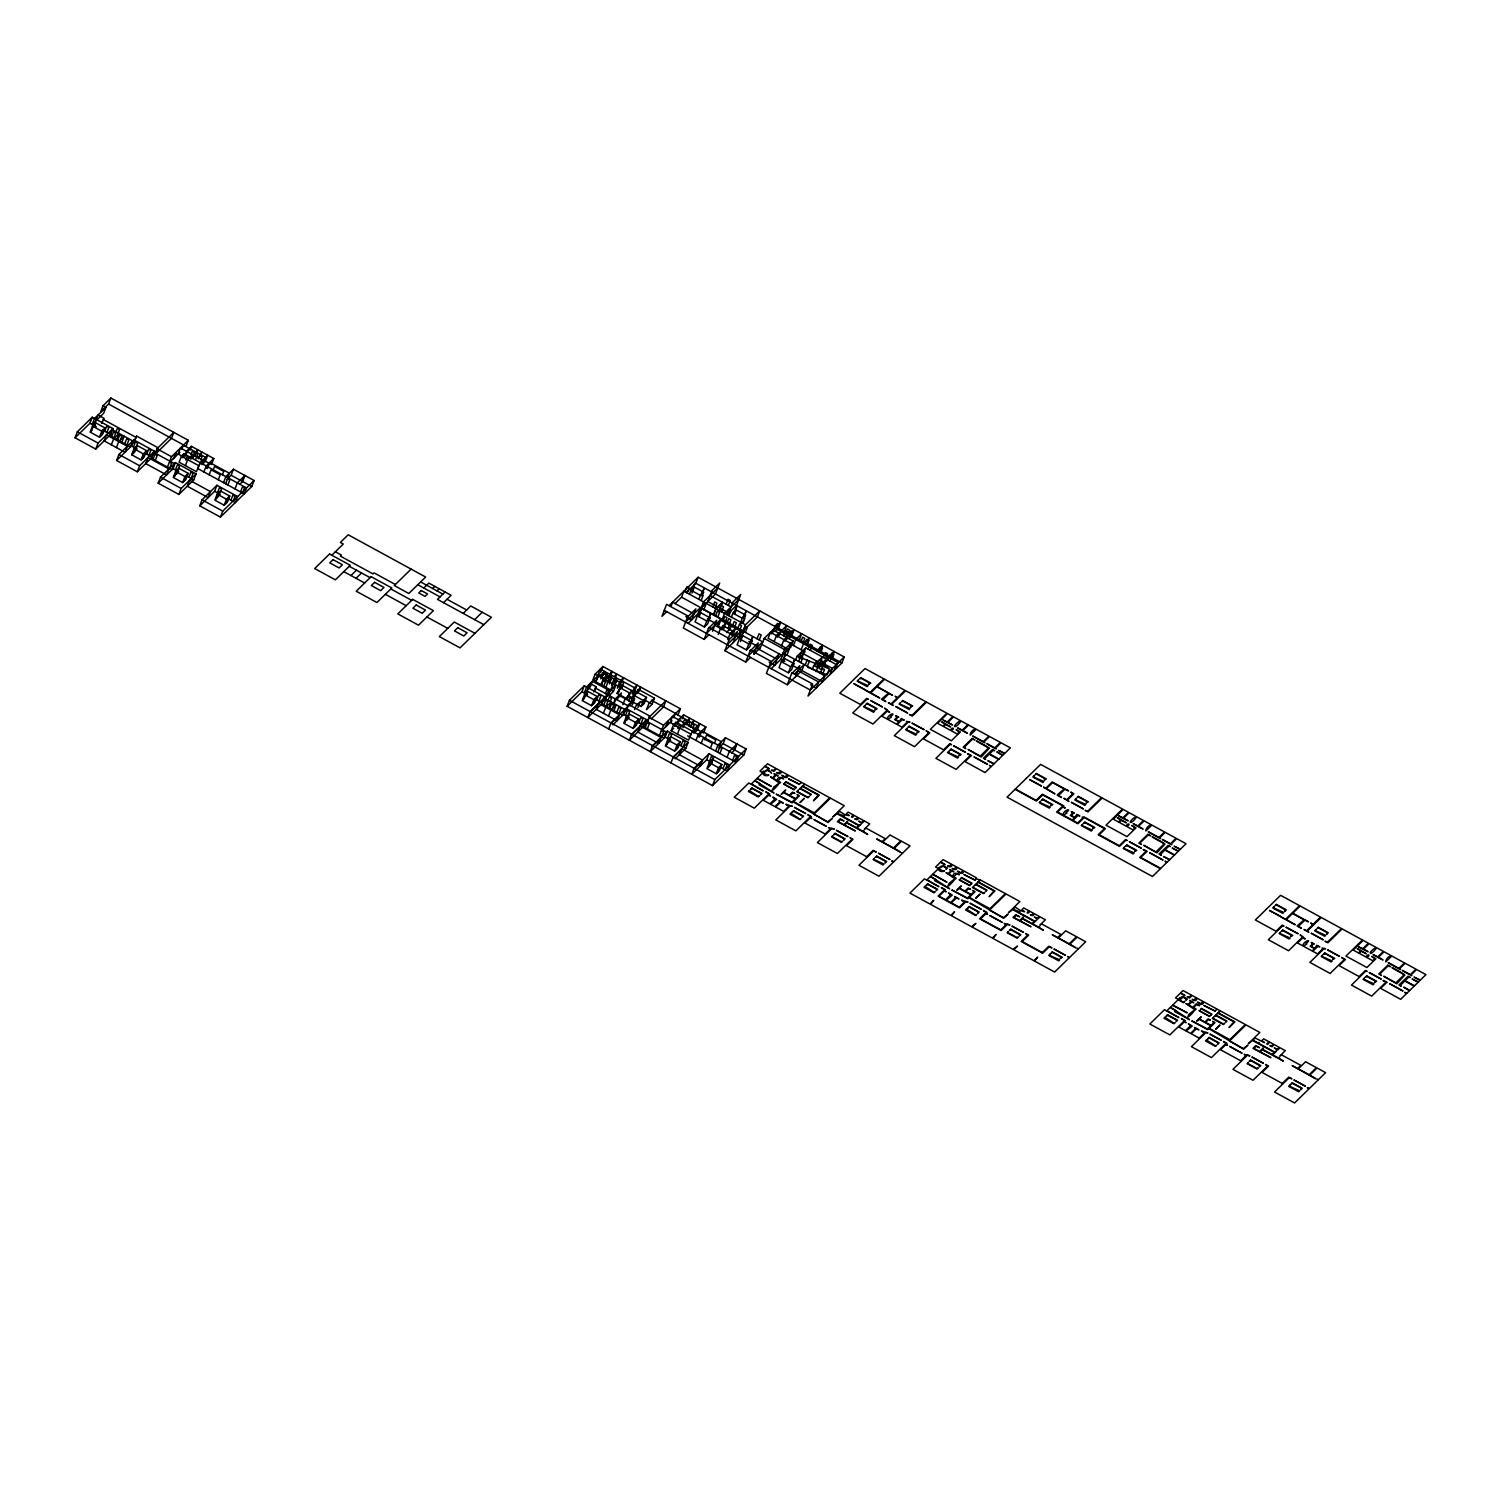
<?xml version="1.0" encoding="UTF-8"?>
<svg xmlns="http://www.w3.org/2000/svg" width="1501" height="1501" viewBox="0 0 1501 1501"><rect width="100%" height="100%" fill="white"/><g stroke="black" fill="none" stroke-linecap="round" stroke-linejoin="round"><path stroke-width="1.5" d="M75.05 437.804L77.358 431.8L92.255 417.24L112.95 428.536L110.642 434.539L95.745 449.08L75.05 437.804L89.947 423.244L92.255 417.24M92.462 426.115L90.135 432.119L99.498 437.204L102.762 434.014L105.089 428.01L95.745 422.907L92.462 426.115L101.805 431.2L105.089 428.01M95.726 421.031L98.034 415.026L104.151 418.366L101.561 423.395M94.188 426.903L95.745 422.907M110.886 398.046L103.062 405.683L100.736 411.687L108.579 404.05L110.886 398.046L188.338 440.3L186.011 446.304L108.579 404.05M105.971 407.278L103.644 413.282L92.199 424.483L94.507 418.479L105.971 407.278L103.062 405.683M99.498 437.204L101.805 431.2M100.473 436.247L103.456 430.224L101.524 435.234M95.745 449.08L98.072 443.076L112.95 428.536M104.714 431.312L106.646 426.303L108.823 427.504L106.89 432.494M111.693 436.66L113.626 431.669L115.802 432.851L113.87 437.86M115.408 433.376L117.341 428.367L119.536 429.567L117.603 434.577M111.337 444.803L113.663 438.799L119.123 433.451L116.815 439.455M117.772 439.981L119.705 434.99L121.881 436.172L119.967 441.181M116.44 447.579L118.748 441.575L124.208 436.228L121.9 442.232M144.678 453.114L152.201 457.223L137.304 471.764L116.609 460.469L118.935 454.465L133.814 439.924L154.509 451.219L152.971 455.216M124.752 443.789L126.684 438.799L128.88 439.981L126.947 444.99M116.609 460.469L131.506 445.928L133.814 439.924M136.685 436.116L133.308 443.151L136.685 436.116L158.055 447.767L155.729 453.771L171.489 438.367L173.816 432.363L156.986 448.799L153.083 459.25M133.476 446.998L135.409 442.007L137.604 443.189L135.672 448.199M131.713 454.784L134.021 448.78L137.304 445.591L146.648 450.694L144.321 456.698L141.056 459.888L131.713 454.784L134.977 451.595L137.304 445.591M132.482 454.034L135.465 448.011L133.533 453.002M141.056 459.888L143.364 453.884L146.648 450.694M142.032 458.931L145.015 452.908L143.083 457.918M137.304 471.764L139.631 465.76L154.509 451.219M146.723 454.221L148.637 449.231L150.832 450.413L148.899 455.422M155.278 460.451L157.211 455.441L155.016 454.24M158.168 483.153L160.494 477.149L175.392 462.589L196.087 473.884L193.76 479.888L178.882 494.448L158.168 483.153L173.065 468.612L175.392 462.589M167.437 467.074L169.369 462.083L171.546 463.265L169.613 468.274M169.969 460.732L171.508 456.717L188.338 440.3M173.29 458.724L176.255 452.702L174.322 457.711M181.771 449.193L183.31 445.197L205.581 457.336L203.254 463.34M175.448 469.907L177.381 464.897L179.576 466.098L177.643 471.108M175.579 471.464L173.272 477.468L182.615 482.571L185.899 479.363L188.207 473.359L178.863 468.256L175.579 471.464L184.942 476.567L188.207 473.359M181.433 456.21L179.107 462.214L196.462 471.689L198.77 465.685L181.433 456.21L183.929 453.771L246.502 487.9L244.194 493.904L197.588 468.481M175.936 473.828L177.212 470.488L174.247 476.511L175.298 475.498M182.39 457.767L183.929 453.771M176.536 474.26L178.863 468.256M184.942 455.272L186.48 451.276L191.509 446.36L213.799 458.518L211.491 464.522L203.386 460.094M185.073 456.379L188.057 450.356M185.768 460.019L187.062 456.679L189.257 457.88M189.97 450.356L191.509 446.36M185.392 465.629L187.7 459.625L191.49 455.929M191.002 454.634L192.278 451.313L194.473 452.495L192.541 457.505M190.871 459.25L192.147 455.91L191.115 456.923M182.615 482.571L184.942 476.567M183.572 481.633L186.556 475.611L184.623 480.62M178.882 494.448L181.189 488.444L196.087 473.884M192.897 457.936L197.55 449.643L196.012 453.658M194.192 456.379L195.486 453.039L197.663 454.24L195.73 459.25M188.901 477.243L190.833 472.252L193.029 473.434L191.096 478.444M197.982 458.293L201.866 452.007L200.308 456.004M198.582 458.781L199.858 455.441L202.053 456.623L200.759 459.963M197.851 468.631L200.177 462.627L207.757 455.216L205.431 461.22L201.978 464.616L204.943 458.593L203.01 463.584M201.172 464.128L202.729 460.132L180.458 447.973L178.131 453.977L184.21 457.298M203.892 471.933L206.219 465.929L213.799 458.518M206.575 468.274L207.87 464.935L206.819 465.948M207.382 468.518L209.708 462.514L229.334 473.228L227.777 477.224M209.183 474.804L211.116 469.794L220.234 474.785L218.302 479.795M213.311 469.738L214.587 466.398L223.724 471.389L222.429 474.71M235 488.894L237.327 482.89L244.907 475.479L254.101 480.508L251.774 486.512L220.441 517.113L199.746 505.837L202.053 499.833L216.951 485.273L237.646 496.568L235.319 502.572L227.796 498.463M199.746 505.837L214.624 491.277L216.951 485.273M217.439 492.816L219.371 487.806L221.566 489.007L220.272 492.347M217.157 494.148L214.831 500.152L224.174 505.237L227.458 502.047L229.766 496.043L220.422 490.94L217.157 494.148L226.501 499.233L229.766 496.043M217.626 496.362L218.921 493.022L215.956 499.064L216.988 498.032M218.114 496.944L220.422 490.94M223.536 482.628L225.844 476.624L233.424 469.231L244.569 475.31L242.261 481.314M225.638 483.791L227.57 478.781L229.766 479.982L227.833 484.992M227.007 479.232L231.116 475.235L233.424 469.231M224.174 505.237L226.501 499.233M225 504.449L227.964 498.426L226.051 503.435M220.441 517.113L222.748 511.109L254.101 480.508M230.929 500.171L232.861 495.18L235.038 496.362L233.124 501.372M244.907 475.479L242.58 481.483L239.56 484.448M240.516 491.896L242.449 486.906L244.625 488.088L242.693 493.097M727.066 757.386L729.392 751.382L736.972 743.971L746.166 748.98L743.839 754.984L712.506 785.605L567.115 706.277L569.442 700.273L584.321 685.732L605.016 697.027L603.477 701.023M567.115 706.277L582.013 691.736L584.321 685.732M584.527 694.588L582.219 700.592L591.563 705.695L594.828 702.506L597.154 696.502L587.81 691.398L584.527 694.588L593.871 699.691L597.154 696.502M583.045 699.785L586.028 693.762L584.095 698.753M587.792 689.522L590.099 683.518L596.235 686.858L594.677 690.854M586.253 695.395L587.81 691.398M590.081 687.27L592.388 681.266L610.1 690.929L608.562 694.944M595.128 674.174L592.82 680.178L613.421 691.436L615.748 685.432L595.128 674.174L602.952 666.519L680.403 708.772L678.077 714.776L651.378 700.216M598.036 675.769L595.728 681.773L599.424 674.399L600.794 675.15L604.584 671.435L603.046 675.45M600.644 672.523L602.952 666.519M593.627 691.886L596.235 686.858M601.451 677.214L602.914 673.086L619.632 682.205L617.324 688.208M591.563 705.695L593.871 699.691M592.539 704.738L595.522 698.715L593.589 703.725M601.038 684.662L603.364 678.658L606.873 675.244L604.547 681.248M601.545 684.944L603.477 679.953L605.672 681.135L603.74 686.145M596.779 699.785L598.711 694.794L600.888 695.976L598.974 700.986M604.04 680.703L605.316 677.383L604.284 678.396M605.091 678.977L607.023 673.968L604.828 672.786M604.997 681.492L606.929 676.482L609.106 677.683L607.192 682.674M607.717 677.983L611.901 671.397L610.363 675.412M608.036 678.171L612.239 671.585L610.682 675.581M605.879 687.308L608.205 681.304L611.714 677.889L609.387 683.893M609.594 681.435L611.526 676.426L609.331 675.244M605.447 693.631L606.723 690.31L608.918 691.492L606.986 696.502M604.434 700.198L606.76 694.194L615.748 685.432M603.758 705.151L605.691 700.141L607.867 701.342L605.935 706.352M611.62 685.094L614.491 678.058L616.686 679.24L614.753 684.25M614.453 680.066L616.761 674.062L614.134 676.632M610.776 689.991L613.102 683.987L616.611 680.553L614.284 686.557M607.473 701.868L609.406 696.858L611.601 698.059L610.307 701.399M603.402 713.275L605.729 707.271L611.188 701.943L608.881 707.947M614.453 684.625L615.729 681.285L613.553 680.103M609.838 708.472L611.77 703.462L613.965 704.663L612.033 709.654M618.581 686.332L620.889 680.328L623.534 677.758L621.996 681.754M617.099 693.443L621.789 685.113L631.583 690.46L626.893 698.772L617.099 693.443L619.481 691.117M619.519 686.858L621.452 681.848L623.647 683.049L621.714 688.04M608.505 716.052L610.813 710.048L616.273 704.72L613.965 710.724M613.027 704.888L615.354 698.884L621.433 692.955L619.875 696.952M617.324 693.218L620.288 687.195L618.374 692.205M620.251 689.109L621.789 685.113M617.474 699.316L619.012 695.301L631.358 702.055L629.82 706.052M608.674 728.961L611.001 722.957L625.879 708.416L646.593 719.692L644.267 725.696L629.388 740.256L631.696 734.252L646.593 719.692M616.817 712.281L618.75 707.271L620.945 708.472L619.012 713.463M622.859 704.682L625.185 698.678L628.394 695.526L634.567 698.903L632.259 704.907M626.893 698.772L631.583 690.46M626.836 699.541L628.394 695.526M628.15 697.552L630.082 692.543L629.05 693.556M612.877 724.852L623.572 714.42L625.879 708.416M628.713 700.967L630.007 697.627L632.184 698.828L630.251 703.819M634.398 687.702L632.09 693.706L634.735 691.135L637.043 685.131L634.398 687.702L600.325 669.108L597.998 675.112L606.029 679.484M625.373 711.624L627.699 705.62L634.567 698.903M632.559 693.256L635.523 687.233L633.61 692.224M626.442 710.592L628.75 704.588L649.783 716.071L647.475 722.075M631.358 698.791L636.086 691.68L646.537 697.383L644.229 703.387L641.04 706.502L632.334 701.736M625.561 715.489L627.474 710.48L629.67 711.68L627.737 716.69M626.086 717.272L623.778 723.276L633.122 728.379L636.405 725.171L638.713 719.167L629.369 714.063L626.086 717.272L635.448 722.375L638.713 719.167M634.491 695.826L636.086 691.68M626.236 719.823L627.531 716.484L624.547 722.506L625.598 721.493M636.818 693.556L638.319 689.372L654.455 698.171L652.147 704.175L646.481 709.71L648.807 703.706L654.455 698.171M627.043 720.067L629.369 714.063M637.587 692.787L640.664 687.083L639.107 691.098M671.041 606.235L672.579 602.22L693.95 613.871M634.604 709.617L636.143 705.62L640.214 701.661L637.887 707.665M681.567 597.192L683.893 591.188L745.49 624.791L759.731 610.869L757.405 616.873L743.164 630.795L681.567 597.192L675.037 603.571M685 591.788L686.914 586.778L689.109 587.979L687.177 592.97M641.04 706.502L643.366 700.498L646.537 697.383M633.122 728.379L635.448 722.375M642.203 705.376L645.167 699.335L643.254 704.344M634.097 727.422L637.081 721.399L635.148 726.39M638.788 722.713L640.721 717.703L642.897 718.904L640.965 723.895M689.447 594.265L690.985 590.249L694.269 587.06L703.613 592.144L702.074 596.16M692.092 589.161L695.076 583.139L693.143 588.148M691.942 593.064L694.269 587.06M686.332 592.539L695.826 583.27L698.134 577.266L844.2 656.969L841.873 662.973L808.007 696.051L812.641 684.043L791.946 672.748L787.312 684.756L766.429 673.386L771.064 661.359L750.369 650.064L745.734 662.091L724.87 650.702L729.505 638.694L708.81 627.399L704.175 639.407L683.311 628.018L687.946 616.01L666.575 604.359L661.941 616.367L666.857 611.564M646.743 723.294L649.051 717.29L665.881 700.854L663.555 706.858L651.321 718.81M645.149 727.741L647.081 722.731L649.276 723.932L647.344 728.923M698.791 599.349L700.873 594.396L703.068 595.578L701.136 600.588M701.155 594.546L704.119 588.523L702.205 593.533M707.365 618.956L718.754 625.166L721.062 619.163L700.198 607.774L697.89 613.778L688.171 623.271M697.383 615.879L695.076 621.883L704.419 626.986L707.703 623.797L710.011 617.793L700.667 612.689L697.383 615.879L706.746 620.982L710.011 617.793M698.509 614.791L701.474 608.768M699.541 613.778L703.556 603.552L705.751 604.734L703.819 609.744M699.128 616.686L700.667 612.689M659.502 735.565L661.434 730.555L663.611 731.756L661.678 736.766M661.266 731.212L663.573 725.208L680.403 708.772M665.356 727.216L668.32 721.193L666.388 726.203M704.419 626.986L706.746 620.982M707.553 620.194L710.536 614.172L708.603 619.163M712.787 606.948L714.72 601.939L716.915 603.139L714.983 608.149M667.457 731.081L652.56 745.641L650.252 751.645L665.131 737.085L667.457 731.081L688.152 742.376L685.826 748.38L675.15 758.831M713.5 614.603L715.808 608.599L722.337 602.22L720.03 608.224M673.836 717.684L675.375 713.688L697.646 725.827L695.076 732.075M713.819 614.772L716.146 608.768L722.506 602.558L719.392 610.551M667.513 738.398L669.446 733.389L671.641 734.589L668.62 742.751M667.645 739.955L665.337 745.959L674.681 751.063L677.964 747.854L680.272 741.85L670.928 736.747L667.645 739.955L677.007 745.059L680.272 741.85M673.499 724.702L690.854 734.158L688.527 740.162L671.172 730.706L673.499 724.702L675.994 722.244L738.586 756.391L736.259 762.395L687.646 735.884M715.508 616.123L717.422 611.113L719.617 612.314L717.684 617.305M668.001 742.32L669.296 738.98L666.313 745.003L667.363 743.971M674.456 726.259L675.994 722.244M712.487 631.264L716.746 620.269L708.416 628.394M677.007 723.763L678.546 719.748L683.574 714.832L705.864 726.991L703.556 733.013L695.451 728.585M677.157 724.87L680.122 718.848M721.568 611.733L723.501 606.742L721.324 605.541M677.852 728.51L679.127 725.171L681.323 726.353M682.036 718.848L683.574 714.832M726.109 604.284L728.041 599.274L730.236 600.475L728.304 605.466M677.458 734.12L679.765 728.116L683.555 724.42M722.225 619.369L724.551 613.365L738.792 599.443M683.068 723.126L684.362 719.786L686.539 720.987L685.263 724.326M722.844 621.414L724.777 616.404L726.953 617.605L725.021 622.615M718.229 634.398L720.555 628.394L725.959 623.121M682.936 727.722L684.212 724.401L683.18 725.415M726.747 614.566L728.679 609.556L730.874 610.757L728.942 615.766M674.681 751.063L677.007 745.059M721.662 629.801L723.219 625.804L732.751 631.002L731.212 634.998M675.638 750.125L678.621 744.102L676.688 749.093M670.947 762.921L673.255 756.917L688.152 742.376M685.751 724.42L689.616 718.135L688.077 722.131M686.257 724.87L687.552 721.531L689.728 722.731L688.452 726.052M726.371 621.47L723.651 629.125L717.91 625.992L720.217 619.988L740.912 631.283L738.605 637.287L731.081 633.178M726.803 623.572L728.736 618.562L730.912 619.763L728.979 624.772M680.966 745.734L682.899 740.725L685.094 741.926L683.161 746.916M731.4 617.155L732.938 613.14L736.222 609.95L745.565 615.054L744.027 619.05M690.047 726.765L693.931 720.48L692.393 724.495M734.045 612.052L737.029 606.029L735.096 611.038M728.098 628.469L730.03 623.459M726.878 632.634L731.175 625.955L729.617 629.97M690.648 727.253L691.923 723.932L694.119 725.114L692.824 728.454M734.664 613.947L736.222 609.95M732.225 626.536L734.158 621.527L736.334 622.727L734.421 627.718M689.916 737.122L692.242 731.118L699.822 723.707L697.515 729.711L694.044 733.088L697.008 727.066M727.779 639.614L730.086 633.61L735.49 628.319L733.182 634.323M693.256 732.619L694.794 728.623L672.523 716.465L670.215 722.469L676.276 725.79M737.441 629.369L739.374 624.378L741.55 625.561L739.618 630.57M733.201 642.559L737.441 631.565L729.111 639.689M743.108 617.436L746.072 611.414L744.158 616.423M695.976 740.406L698.284 734.402L705.864 726.991M698.64 736.747L699.935 733.426L698.884 734.439M742.92 623.384L744.852 618.393L742.676 617.192L739.974 624.247L743.239 621.058M699.447 737.01L701.774 731.006L721.399 741.719L719.073 747.723L723.182 743.708L725.49 737.704L736.635 743.783L734.327 749.787M753.84 654.173L760.313 647.832L762.639 641.828L741.775 630.458L739.449 636.462L724.87 650.702M739.43 638.826L737.122 644.83L746.466 649.933L749.75 646.743L752.057 640.739L742.714 635.636L739.43 638.826L748.793 643.929L752.057 640.739M743.164 630.795L745.49 624.791M740.556 637.737L743.539 631.715L741.607 636.724M743.201 631.227L745.134 626.236L747.31 627.418L745.378 632.428M701.248 743.295L703.181 738.286L712.3 743.276L710.386 748.267M740.406 641.64L742.714 635.636M704.738 739.899L706.652 734.89L715.789 739.862L714.495 743.201M746.466 649.933L748.793 643.929M749.599 643.122L752.583 637.099L750.65 642.109M709.016 753.765L694.119 768.306L691.811 774.31L706.69 759.769L709.016 753.765L729.711 765.06L727.403 771.064L719.861 766.955M709.504 761.307L711.436 756.298L713.632 757.498L711.699 762.489M709.222 762.621L706.896 768.625L716.24 773.728L719.523 770.538L721.85 764.534L712.487 759.431L709.222 762.621L718.566 767.724L721.85 764.534M757.067 638.807L758.999 633.797L761.195 634.979L759.262 639.989M709.71 764.853L710.986 761.514L708.022 767.536L709.054 766.523M710.179 765.435L712.487 759.431M715.602 751.119L717.91 745.115L725.49 737.704M754.065 653.948L758.305 642.935L749.993 651.078M717.722 752.282L719.636 747.273L721.831 748.474L719.898 753.464M778.362 628.319L780.689 622.315L764.178 638.432L761.87 644.436L782.19 655.524L790.896 647.025L793.203 641.021L772.884 629.932L771.326 633.929M716.24 773.728L718.566 767.724M717.065 772.94L720.048 766.917L718.116 771.908M712.506 785.605L714.814 779.601L746.166 748.98M773.465 630.251L775.398 625.242L777.574 626.442L775.642 631.433M773.24 632.071L774.779 628.075L837.971 662.541L835.644 668.545M775.998 626.724L777.293 623.384L779.488 624.585L777.556 629.594M722.994 768.662L724.927 763.653L727.122 764.853L725.189 769.863M774.122 641.602L776.43 635.598L778.888 633.197L777.33 637.212M736.972 743.971L734.646 749.975L731.625 752.939M779.244 635.355L780.783 631.358L786.693 625.579L784.366 631.583M732.582 760.388L734.514 755.378L736.691 756.579L734.758 761.589M783.56 635.749L785.492 630.758L787.669 631.94L785.736 636.949M785.455 633.91L787.387 628.9L789.582 630.082L787.65 635.092M781.627 645.693L783.935 639.689L786.374 637.306L784.835 641.302M787.106 637.681L789.038 632.69L791.215 633.872L789.282 638.882M786.73 639.445L788.288 635.448M789.639 634.173L790.933 630.833L793.11 632.015M782.19 655.524L784.516 649.52L793.203 641.021M771.289 668.62L781.027 659.127L783.334 653.123L824.893 675.806L822.586 681.81L792.397 665.337M781.327 661.678L779.019 667.682L788.363 672.786L791.646 669.596L793.954 663.592L784.61 658.489L781.327 661.678L790.689 666.782L793.954 663.592M784.76 653.911L786.693 648.901L788.888 650.102L786.956 655.111M791.196 637.024L794.179 629.67L791.233 632.559M782.453 660.59L785.417 654.567L783.484 659.577M783.072 662.485L784.61 658.489M793.429 645.524L795.755 639.52L801.647 633.741L799.339 639.745M788.363 672.786L790.689 666.782M791.496 665.994L794.479 659.971L792.547 664.962M800.652 642.184L802.585 637.193L804.78 638.375L802.847 643.385M795.474 660.346L797.05 656.293L829.34 668.864L827.032 674.868L807.651 667.326M801.178 649.745L803.504 643.741L809.414 637.981L807.088 643.985M804.799 644.454L806.731 639.445L808.926 640.646L806.994 645.655M798.645 661.472L800.558 656.481L802.754 657.663L800.821 662.673M834.068 670.591L836.395 664.587L805.718 647.85L801.478 658.77L799.283 657.569L801.215 652.579L827.933 667.251M795.586 676.67L799.827 665.656L791.552 673.761M808.138 649.164L810.052 644.154L812.247 645.355L810.315 650.365M805.193 665.056L807.125 660.046L809.302 661.247L807.369 666.256M818.383 651.866L820.315 646.856L822.51 648.057L820.578 653.066M812.229 669.484L813.786 665.487L822.473 656.988L820.146 662.992L817.257 665.825M816.6 660.965L814.668 665.975L816.863 667.157L818.795 662.166M820.372 651.228L822.698 645.224L816.788 651.002M816.112 671.604L817.651 667.589L826.338 659.108L824.03 665.112M821.085 663.404L819.152 668.414L821.328 669.615L823.261 664.605M823.467 657.532L825.4 652.522L827.576 653.723L825.663 658.733M820.39 673.349L822.323 668.339L824.499 669.54L822.567 674.531M826.751 661.284L828.289 657.269L834.2 651.509L831.873 657.513M827.839 659.915L829.772 654.905L831.948 656.106L830.015 661.115M830.428 656.425L831.723 653.085L833.899 654.286L831.967 659.277M830.109 674.456L832.436 668.452L822.379 662.973M93.963 425.271L90.979 431.294L92.03 430.262M170.682 461.276L179.895 452.27M331.815 555.22L343.279 544.019L340.371 542.443L348.194 534.788L425.646 577.041L408.816 593.477L394.294 585.54L411.124 569.123M350.971 575.54L356.431 570.211M356.056 578.317L361.516 572.988M423.789 588.017L428.817 583.101L451.107 595.259L443.527 602.67M432.682 588.523L434.858 586.403M436.997 590.887L439.174 588.748M445.065 591.957L437.485 599.368L483.829 624.66M463.152 613.384L470.732 605.972L491.409 617.249L460.056 647.869L439.361 636.574L454.259 622.033L474.954 633.328M474.635 619.65L482.215 612.239M669.165 605.56L698.134 577.266M599.424 674.399L586.572 686.951L584.264 692.955L589.18 688.171M602.727 673.874L603.777 672.861L600.794 678.884M703.613 592.144L700.329 595.353L690.985 590.249M607.699 693.912L604.734 699.935L605.766 698.903M605.016 697.027L590.137 711.568L587.81 717.572L602.708 703.031L595.184 698.922M589.743 712.562L598.149 704.363M687.552 617.005L695.882 608.881L691.623 619.875L685.807 616.705M717.778 587.979L703.537 601.901L701.211 607.905L715.452 593.983L719.711 582.988L711.999 590.512L707.74 601.526L728.754 612.99L733.013 601.976L740.725 594.452L736.466 605.447L726.972 614.735M608.937 695.826L613.421 691.436M685.619 622.014L700.198 607.774M616.292 698.584L613.309 704.607L614.359 703.594M638.319 689.372L633.835 697.496M633.685 694.644L634.735 693.612M635.767 692.486L636.856 691.417M610.607 723.951L619.012 715.733M706.483 633.403L721.062 619.163M704.175 639.407L709.035 634.66M745.565 615.054L742.282 618.243L732.938 613.14M631.302 735.246L639.707 727.028M727.178 644.698L741.775 630.458M662.785 729.711L671.96 720.761M652.166 746.635L660.571 738.417M671.172 730.706L673.686 728.248M748.061 656.068L762.639 641.828M745.734 662.091L750.594 657.325M672.88 757.93L681.285 749.712M770.688 662.373L779 654.23L774.76 665.243L769.112 662.166M768.756 667.363L783.334 653.123M797.031 656.35L805.718 647.85M799.057 658.095L803.41 653.854M693.743 769.319L702.149 761.101M794.479 674.005L804.198 664.511L801.89 670.515L787.312 684.756M844.2 656.969L810.315 690.047L664.268 610.363M866.377 857.015L873.188 850.373L876.321 852.08L873.526 851.029L858.947 865.27L878.986 876.209L893.564 861.968L891.688 860.936L893.883 861.668L902.439 853.3L901.275 852.662L902.758 853L910.019 845.889L901.482 841.235L894.221 848.346C917.205 861.912 865.964 832.98 893.564 847.99L900.825 840.879L889.999 834.988L882.738 842.08C893.001 848.159 865.477 832.999 882.081 841.723L885.252 838.627L866.283 828.271L864.332 829.171L869.717 823.918L864.332 820.972L862.062 823.186L858.685 821.216L861.818 822.435L863.675 820.615L858.441 817.764C858.403 822.135 852.005 817.445 855.926 819.227L857.784 817.388L854.144 815.399C852.568 818.777 849.491 817.069 853.487 815.043L848.103 812.116L846.226 813.936L849.247 815.568L845.176 814.968L839.584 811.253L837.352 813.429L844.144 815.981L843.374 816.713L858.966 825.231L861.03 824.199L857.071 828.064L862.456 831.01L863.957 830.56L863.113 831.366L867.747 834.387L846.789 822.942L844.594 825.081L855.345 830.954L837.352 821.61L840.166 818.852L844.012 820.953L840.504 819.508L838.327 821.666L843.937 824.724L847.577 821.178L847.108 822.642L856.414 827.708L858.647 825.531L837.033 813.73L832.717 816.957L844.256 805.681L830.391 798.119L813.88 814.255L827.745 821.816L832.342 818.326L828.083 822.473L793.26 801.872L792.209 802.904L776.167 794.142L791.871 802.228L795.211 798.964L783.522 792.584C775.473 799.451 790.802 784.535 783.841 792.265L789.357 795.286L792.566 792.134L794.892 793.41L792.903 792.809L789.995 795.643L795.53 798.645L798.438 795.811L797.069 794.611L799.395 795.868L793.579 801.553L814.293 812.867L829.734 797.763L805.174 784.366L803.279 785.211L804.517 784.01L801.553 782.396L800.596 783.334L800.896 782.04L788.044 775.023C787.8 782.134 776.317 771.364 785.061 776.936L787.387 774.666L781.289 771.326C781.364 777.068 773.015 770.501 778.287 773.24L780.633 770.97L776.411 768.681L773.916 771.326L771.589 770.069L773.428 770.595L775.754 768.306L767.48 763.803L765.135 766.073L769.394 768.868L764.835 766.373L759.956 771.139L762.208 772.377L763.596 771.007L764.966 771.758C767.799 765.885 773.578 776.242 770.726 772.152L767.424 770.351L762.864 772.734L767.536 775.266C771.908 773.765 764.497 778.4 762.546 773.034L757.217 778.231L771.308 786.393L756.917 778.55L754.928 780.482L773.991 792.96L759.037 784.798L760.088 783.766L754.628 780.783L751.401 783.916L763.277 790.877L748.83 782.997L734.252 797.237L754.309 808.176L768.887 793.935L765.773 791.759L769.844 793.991L768.831 794.986L770.576 795.924L768.512 795.286L763.371 800.314L769.9 803.879L775.041 798.851L772.752 797.125L776.655 799.245L770.557 804.236L774.985 806.656L780.145 801.628C774.647 797.988 789.038 806.187 780.801 801.984L775.642 807.013L783.578 811.347L788.719 806.318L785.83 804.255L792.359 806.281L790.408 805.681L775.829 819.921L795.868 830.86L810.446 816.619L807.782 814.687L811.403 816.657L810.39 817.651L811.966 818.514L810.09 817.97L804.93 822.998L825.137 834.031L830.297 828.984L828.496 827.539L834.331 829.171L831.967 828.346L817.388 842.586L837.427 853.525L852.005 839.284L849.979 837.708L852.981 839.34L846.489 845.682L866.696 856.696M1042.05 952.854L1048.843 946.212L1051.976 947.919L1049.18 946.868L1042.707 953.21L1021.187 941.465L1027.66 935.142L1025.633 933.547L1028.635 935.179L1022.143 941.521L1042.351 952.553M1281.967 1083.76L1288.759 1077.118L1291.911 1078.825L1289.115 1077.793L1274.537 1092.034L1294.575 1102.954L1309.153 1088.713L1307.258 1087.7L1309.472 1088.413L1318.009 1080.063L1317.165 1079.106L1318.328 1079.744L1325.608 1072.652L1317.071 1067.999L1309.791 1075.091C1332.794 1088.675 1281.535 1059.725 1309.135 1074.735L1316.415 1067.643L1305.589 1061.732L1298.327 1068.825C1308.591 1074.922 1281.066 1059.762 1297.671 1068.468L1300.842 1065.372L1281.854 1055.034L1279.921 1055.935L1285.306 1050.662L1279.921 1047.717L1277.651 1049.931L1274.274 1047.961L1277.389 1049.18L1279.265 1047.36L1274.03 1044.508L1272.079 1046.76L1269.884 1045.559L1271.497 1045.972L1273.373 1044.152L1269.715 1042.163L1267.707 1044.377L1266.694 1043.833L1269.058 1041.807L1263.673 1038.861L1261.816 1040.681L1264.517 1042.632L1255.155 1038.017L1252.941 1040.174L1258.307 1043.12L1259.058 1042.369L1258.964 1043.476L1274.537 1051.976L1276.601 1050.963L1272.642 1054.828L1278.045 1057.773L1279.527 1057.304L1278.702 1058.13L1283.336 1061.132L1262.36 1049.687L1260.183 1051.845L1270.915 1057.698L1252.941 1048.355L1255.755 1045.615L1259.602 1047.698L1256.093 1046.272L1253.898 1048.411L1259.527 1051.469L1263.148 1047.923L1262.679 1049.387L1271.985 1054.471L1274.236 1052.276L1252.622 1040.493L1248.307 1043.702L1259.827 1032.444L1245.98 1024.883L1229.469 1041L1243.335 1048.561L1247.913 1045.09L1243.672 1049.237L1208.849 1028.617L1207.798 1029.648L1191.756 1020.905L1207.442 1028.992L1210.8 1025.708L1199.111 1019.329C1191.062 1026.196 1206.372 1011.28 1199.412 1019.029L1204.928 1022.031L1208.136 1018.898L1210.463 1020.155L1208.493 1019.554L1205.584 1022.387L1211.119 1025.408L1214.009 1022.575L1212.658 1021.355L1214.984 1022.631L1209.168 1028.316L1229.863 1039.611L1245.323 1024.526L1220.745 1011.111L1218.85 1011.955L1220.088 1010.755L1217.142 1009.141L1216.166 1010.098L1216.485 1008.785L1203.633 1001.767C1203.389 1008.878 1191.907 998.127 1200.65 1003.7L1202.976 1001.411L1196.86 998.09C1196.954 1003.831 1188.586 997.264 1193.877 1000.004L1196.203 997.715L1192 995.426L1189.486 998.09L1187.16 996.814L1189.017 997.339L1191.344 995.069L1183.051 990.547L1180.724 992.818L1184.983 995.613L1180.405 993.137L1175.527 997.884L1177.797 999.122L1182.713 996.383L1187.385 999.028L1185.959 1000.248L1186.297 998.897L1183.013 997.096L1180.893 999.178L1179.523 998.428L1178.435 999.478L1183.107 1002.03L1184.908 1001.261L1183.632 1002.781L1178.135 999.779L1172.806 1004.995L1187.197 1012.837L1172.487 1005.295L1170.517 1007.227L1189.561 1019.704L1174.608 1011.543L1175.658 1010.511L1170.198 1007.527L1166.99 1010.68L1178.867 1017.622L1164.42 1009.76L1149.841 1024.001L1169.879 1034.921L1184.458 1020.68L1181.362 1018.522L1185.434 1020.736L1184.42 1021.731L1186.146 1022.688L1184.101 1022.031L1178.942 1027.078L1185.471 1030.643L1190.631 1025.596L1188.342 1023.87L1192.244 1026.009L1186.128 1030.999L1190.574 1033.42L1195.715 1028.373C1190.237 1024.733 1204.628 1032.932 1196.372 1028.729L1191.231 1033.776L1199.149 1038.092L1204.309 1033.063L1201.4 1030.999L1207.949 1033.026L1205.978 1032.425L1191.4 1046.666L1211.438 1057.605L1226.017 1043.364L1223.371 1041.431L1226.992 1043.42L1225.979 1044.415L1227.555 1045.278L1225.66 1044.715L1220.501 1049.743L1240.727 1060.775L1245.868 1055.747L1244.085 1054.284L1249.92 1055.916L1247.537 1055.109L1232.959 1069.35L1253.016 1080.288L1267.594 1066.048L1265.568 1064.453L1268.551 1066.085L1262.078 1072.427L1282.286 1083.459M695.826 583.27L841.873 662.973M710.067 595.522L731.081 606.986M790.802 644.079L805.08 651.866M819.34 659.652L825.456 662.992M998.915 759.056L989.534 753.934L993.174 750.369L994.656 750.688L992.461 749.506L983.361 758.249L985.65 759.506L984.787 758.549L989.215 754.234L998.597 759.356M1174.57 854.895L1165.189 849.772L1168.829 846.208L1170.311 846.545L1168.134 845.344L1159.016 854.088L1161.305 855.345L1160.442 854.407L1164.87 850.073L1174.251 855.195M1414.505 985.801L1405.105 980.678L1408.764 977.113L1410.227 977.451L1408.051 976.25L1398.951 985.012L1401.221 986.251L1400.377 985.313L1404.786 980.997L1414.186 986.119M764.178 638.432L784.516 649.52M748.943 641.621L760.313 647.832M781.027 659.127L784.817 661.209M714.814 625.26L735.509 636.555M756.373 647.944L777.086 659.239M797.913 670.666L818.608 681.961L816.281 687.965L810.634 684.888M1015.427 789.057L1036.084 800.333L1042.351 794.217L1063.871 805.962L1063.027 806.788L1065.316 808.045L1062.708 807.088L1057.605 812.06L1062.689 814.837C1064.34 809.302 1072.802 807.913 1066.01 812.604L1066.911 813.092L1063.346 815.193L1072.239 820.053L1074.585 817.745L1070.251 815.399L1073.009 812.716C1067.474 809.564 1077.174 814.105 1073.665 813.073L1071.226 815.437L1074.904 817.445L1076.892 814.349L1079.913 816L1077.981 815.418L1072.896 820.409L1077.662 822.998L1082.746 818.026L1082.09 817.201L1083.91 816.9L1105.43 828.646L1099.182 834.744L1119.221 845.682L1125.487 839.566L1127.232 840.541L1125.825 840.241L1119.521 846.395L1098.169 834.744L1104.473 828.59L1084.247 817.557L1077.962 823.711L1056.591 812.06L1062.896 805.906L1042.688 794.873L1036.384 801.027L1015.126 789.357M633.122 690.254L637.325 692.543M644.079 699.766L652.147 704.175M614.04 683.856L622.071 688.246M231.116 475.235L251.774 486.512M723.182 743.708L743.839 754.984M619.425 687.439L629.219 692.768M632.897 694.794L643.366 700.498M640.739 701.492L644.229 703.387M420.618 581.938L442.889 594.096M447.017 599.274L466.642 609.988M417.766 584.733L440.037 596.873M103.1 419.398L135.634 437.147M156.986 448.799L171.508 456.717M595.165 687.89L627.699 705.62M649.051 717.29L663.573 725.208M335.342 551.768L341.478 555.107L340.408 556.139L372.942 573.889L373.993 572.857L395.363 584.508M89.947 423.244L96.289 426.716M102.443 430.074L110.642 434.539M131.506 445.928L137.154 449.005M173.065 468.612L178.713 471.689M186.237 475.798L193.76 479.888M214.624 491.277L220.272 494.354M582.013 691.736L587.66 694.813M623.572 714.42L629.219 717.497M636.743 721.606L644.267 725.696M665.131 737.085L670.778 740.162M678.302 744.271L685.826 748.38M706.69 759.769L712.337 762.846M134.021 448.78L143.364 453.884M349.245 566.29L370.109 577.66M390.804 588.955L411.668 600.344M343.785 571.618L364.649 583.007M385.344 594.302L406.208 605.691M426.903 616.986L447.767 628.356M77.358 431.8L98.072 443.076M118.935 454.465L139.631 465.76M160.494 477.149L181.189 488.444M202.053 499.833L222.748 511.109M569.442 700.273L714.814 779.601M106.477 434.877L104.151 440.881L125.015 452.251L127.341 446.247L106.477 434.877M111.937 429.53L109.629 435.534L130.493 446.923L132.801 440.919L111.937 429.53M148.036 457.542L145.71 463.546L166.573 474.935L168.9 468.931L148.036 457.542M153.496 452.214L151.188 458.218L172.052 469.607L174.36 463.603L153.496 452.214M189.595 480.226L187.287 486.23L208.151 497.619L210.459 491.615L189.595 480.226M598.543 703.35L596.216 709.354L617.08 720.743L619.406 714.739L598.543 703.35M604.002 698.021L601.695 704.025L622.559 715.414L624.866 709.41L604.002 698.021M640.101 726.034L637.794 732.038L658.658 743.427L660.965 737.423L640.101 726.034M645.561 720.686L643.254 726.69L664.117 738.079L666.425 732.075L645.561 720.686M681.66 748.718L679.353 754.722L700.216 766.11L702.524 760.106L681.66 748.718M770.426 632.315L768.118 638.319L788.457 649.408L790.764 643.404L770.426 632.315M329.563 554L314.685 568.541L335.38 579.836L350.258 565.295L329.563 554M333.053 559.648L329.77 562.856L339.113 567.96L342.397 564.751L333.053 559.648M371.122 576.665L356.244 591.225L376.939 602.52L391.836 587.96L371.122 576.665M374.612 582.332L371.329 585.54L380.672 590.644L383.956 587.435L374.612 582.332M421.237 590.512L418.741 592.97L425.008 596.385L427.522 593.927L421.237 590.512M412.7 599.349L397.803 613.89L418.498 625.185L433.395 610.644L412.7 599.349M416.171 605.016L412.888 608.205L422.25 613.309L425.515 610.119L416.171 605.016M457.73 627.699L454.465 630.889L463.809 635.992L467.074 632.784L457.73 627.699M850.767 682.467L839.772 693.218L860.429 704.476L866.677 698.378L868.441 699.335L867.034 699.034L852.756 712.975L872.982 724.007L887.241 710.067L884.502 708.097L889.661 712.187L887.053 711.249L881.95 716.221L887.035 718.998C888.667 713.444 897.148 712.074 890.356 716.746L891.256 717.253L887.691 719.354L896.566 724.195L898.93 721.906L894.596 719.542L897.335 716.859C891.819 713.725 901.519 718.266 897.992 717.215L895.572 719.598L899.23 721.606L901.219 718.51L904.259 720.161L902.326 719.579L897.223 724.551L901.988 727.159L907.092 722.187L906.435 721.343L910.019 722.019L908.593 721.718L894.333 735.659L914.541 746.672L928.8 732.732L926.061 730.762L929.776 732.788L923.528 738.905L943.566 749.843L949.814 743.727L951.578 744.684L950.171 744.402L935.892 758.324L956.099 769.356L970.378 755.416C962.16 751.082 974.111 756.316 971.034 755.772L965.049 761.626L985.088 772.565L991.073 766.711L989.384 765.322L991.392 766.411L993.868 763.99L987.827 760.688L994.187 763.671L1002.555 755.491L996.833 751.888L1002.874 755.191L1004.469 753.633L998.484 750.369L1004.769 753.333L1010.361 747.873L1001.036 742.77L995.444 748.23C1001.036 752.282 973.811 736.428 994.788 747.873L1000.379 742.413L989.515 736.503L983.924 741.963C991.467 747.066 955.574 726.409 983.286 741.607L988.859 736.128L976.232 729.242L970.64 734.702C969.533 736.785 970.021 730.48 975.575 728.886L968.483 725.021L962.892 730.48C979.177 739.88 945.611 721.756 962.235 730.124L967.826 724.645L961.015 720.949C955.593 729.505 950.077 727.553 960.359 720.574L953.51 716.84L947.919 722.3C964.092 731.25 931.783 714.645 947.262 721.943L952.854 716.484L947.525 713.575L937.6 723.294L942.928 726.203L945.048 724.12C931.746 715.789 962.047 733.295 945.705 724.476L943.585 726.559L950.433 730.293C952.103 726.334 955.856 728.473 951.09 730.649L957.244 734.008L959.383 731.925L956.099 729.655L960.359 731.981L951.353 740.781L930.357 729.336L946.868 713.219L926.549 702.13L912.308 716.052L909.418 714.476L911.97 715.395L925.892 701.774L905.628 690.723L891.688 704.325C898.048 708.378 882.288 699.522 891.031 703.969L897.26 697.89L895.121 696.258L897.56 697.59L904.972 690.366L884.596 679.24L877.203 686.482L892.626 695.357L889.174 693.481L882.963 699.56L885.89 701.642L881.481 699.222L888.517 693.124L876.884 686.783L870.674 692.862C898.198 708.266 852.455 683.311 870.017 692.505L883.939 678.884L865.008 668.564L850.767 682.467M853.994 683.762L865.758 690.179L853.994 683.762M858.422 679.915L857.165 681.154L867.165 686.614L868.141 685.676L858.122 681.21L858.422 679.915M860.748 677.645L859.473 678.902L861.086 678.321L869.792 683.068L868.535 684.287L870.749 683.105L860.748 677.645M749.374 790.539L748.38 791.496L758.38 796.956L759.525 795.849L758.043 796.299L749.374 790.539M751.982 788.006L750.425 789.507L752.32 788.663L761.007 793.41L760.575 794.836L761.983 793.447L751.982 788.006M770.557 776.918L779.694 783.241L780.576 782.377L777.931 780.952L781.12 777.818C788.494 781.871 777.574 773.128 777.274 780.595L773.034 778.269L776.223 775.154C783.053 778.4 769.394 770.951 775.567 774.797L772.377 777.912L770.557 776.918M773.803 787.274C766.805 797.969 787.669 775.323 773.803 787.274M788.532 778.831L799.545 784.366L788.532 778.831M783.653 783.972L794.104 789.676L783.653 783.972M785.961 781.721L784.704 782.959L786.299 782.377L795.436 787.368L795.136 788.663L796.412 787.425L785.961 781.721M864.839 705.545L863.563 706.802L873.563 712.262L874.539 711.305L864.538 706.84L864.839 705.545M867.146 703.294L865.871 704.532L867.503 703.95L876.19 708.697L874.933 709.917L877.166 708.753L867.146 703.294M870.636 700.517L882.307 706.896L870.636 700.517M802.491 785.98L801.253 787.181L802.847 786.637L818.308 795.08L813.467 800.821L819.283 795.136L802.491 785.98M798.082 790.389L796.75 791.702L807.876 797.763L809.189 796.487L807.538 797.106L797.725 791.74L798.082 790.389M800.239 788.288L799.132 789.376L800.596 788.944L810.39 794.292L810.24 795.455L811.366 794.348L800.239 788.288M895.759 706.539L907.542 712.975L895.759 706.539M900.375 702.806L899.118 704.044L909.118 709.504L910.094 708.566L900.075 704.1L900.375 702.806M902.701 700.535L901.426 701.793L903.039 701.211L911.745 705.958L910.488 707.177L912.702 705.995L902.701 700.535M794.554 807.463L805.605 813.486L794.554 807.463M804.217 798.419L800.164 802.378L804.217 798.419M790.877 813.261L789.939 814.18L799.958 819.64L801.084 818.533L799.601 818.983L790.877 813.261M793.541 810.671L791.928 812.247L793.879 811.347L802.566 816.075L802.134 817.501L803.542 816.131L793.541 810.671M906.885 728.492L905.61 729.73L915.61 735.19L916.586 734.252L906.585 729.786L906.885 728.492M909.193 726.221L907.936 727.478L909.55 726.897L918.237 731.644L916.98 732.863L919.212 731.681L909.193 726.221M912.195 723.201L923.884 729.58L912.195 723.201M814.161 819.715L826.319 826.338L814.161 819.715M836.526 830.372L847.784 836.507L836.526 830.372M832.642 835.757L831.516 836.864L841.517 842.324L842.624 841.235L841.179 841.648L832.473 836.92L832.642 835.757M835.1 833.355L833.693 834.725L835.438 834.012L844.144 838.759L843.675 840.204L845.101 838.815L835.1 833.355M953.773 745.884L965.443 752.264L953.773 745.884M948.782 751.344L947.506 752.601L957.507 758.061L958.482 757.104L948.482 752.639L948.782 751.344M951.09 749.093L949.814 750.331L951.446 749.75L960.133 754.496L958.876 755.716L961.109 754.553L951.09 749.093M972.198 738.454L963.192 747.254L965.8 748.661L964.167 747.31L972.554 739.111L974.937 739.937L972.198 738.454M968.295 749.543L981.166 757.067L989.309 748.249C984.881 744.646 963.042 733.895 988.652 747.892L980.266 756.091L968.295 749.543M974.187 757.029L987.189 764.122L974.187 757.029M878.517 853.281L889.812 859.435L878.517 853.281M874.351 858.291L873.075 859.529L883.076 864.989L884.051 864.051L874.032 859.585L874.351 858.291M876.659 856.039L875.383 857.277L876.997 856.696L885.703 861.443L885.102 863.019L886.659 861.48L876.659 856.039M940.489 862.212L935.611 866.978L937.862 868.216L942.797 865.477L947.469 868.103L946.024 869.342L946.38 867.991L943.078 866.19L938.519 868.572L943.191 871.124C947.581 869.604 940.151 874.257 938.2 868.873L932.871 874.089L946.962 882.232L932.571 874.389L930.582 876.321L949.645 888.798L934.691 880.637L935.742 879.605L930.282 876.622L927.055 879.774L938.932 886.716L924.503 878.835L909.925 893.076L929.963 904.015L933.753 900.3L930.62 904.371L950.827 915.404L954.561 911.745L951.484 915.76L971.522 926.699L975.913 923.396L972.179 927.055L992.386 938.087L996.12 934.429L993.043 938.444L1013.081 949.382L1017.472 946.08L1013.738 949.739L1033.945 960.753L1037.679 957.113L1034.602 961.109L1054.64 972.048L1069.219 957.807L1067.661 956.475L1069.538 957.507L1078.093 949.139L1077.23 948.2L1078.412 948.838L1085.673 941.746L1077.136 937.074L1069.875 944.185C1092.878 957.751 1041.619 928.819 1069.219 943.829L1076.48 936.718L1065.672 930.826L1058.393 937.919C1068.674 943.998 1041.131 928.838 1057.736 937.562L1060.907 934.466L1041.938 924.109L1039.987 925.01L1045.39 919.757L1039.987 916.811L1037.716 919.025L1034.339 917.055L1037.472 918.274L1039.33 916.454L1034.095 913.602C1034.076 917.974 1027.66 913.302 1031.581 915.066L1033.438 913.246L1029.799 911.257C1028.223 914.616 1025.145 912.908 1029.142 910.882L1023.757 907.955L1021.881 909.775L1024.583 911.726L1020.83 910.807L1015.239 907.092L1013.006 909.268L1019.798 911.82L1019.029 912.57L1034.621 921.07L1036.684 920.057L1032.726 923.922L1038.11 926.849L1039.611 926.398L1038.767 927.224L1043.401 930.226L1022.444 918.781L1020.248 920.92L1030.999 926.792L1013.006 917.449L1015.821 914.691L1019.667 916.792L1016.177 915.366L1013.982 917.505L1019.592 920.563L1023.232 917.017L1022.763 918.481L1032.069 923.565L1034.302 921.37L1012.687 909.587L1008.391 912.796L1019.911 901.538L1006.045 893.958L989.553 910.094L1003.4 917.655L1007.997 914.165L1003.756 918.312L968.914 897.711L967.864 898.743L951.822 889.98L967.526 898.086L970.884 894.802L959.177 888.423C951.127 895.29 966.456 880.374 959.495 888.123L965.012 891.125L968.22 887.992L970.547 889.249L968.558 888.648L965.668 891.481L971.185 894.502L974.093 891.669L972.723 890.449L975.05 891.707L969.233 897.41L989.947 908.705L1005.389 893.602L980.828 880.205L978.933 881.049L980.172 879.849L975.594 878.817L976.569 877.879L963.698 870.861C963.454 877.972 951.99 867.203 960.715 872.775L963.042 870.505L956.944 867.165C957.019 872.925 948.67 866.358 953.961 869.098L956.287 866.809L952.066 864.52C951.84 869.548 944.504 864.351 949.082 866.433L951.409 864.163L943.135 859.641L940.808 861.912L945.067 864.707L940.489 862.212M1026.384 778.287L1007.058 797.162L1152.468 876.49L1160.442 868.704L1139.728 857.409L1146.032 851.273C1137.814 846.92 1149.766 852.155 1146.689 851.63L1140.704 857.465L1160.742 868.404L1166.727 862.568L1165.039 861.161L1167.046 862.249L1169.523 859.829L1163.5 856.527L1169.842 859.529L1178.229 851.33L1172.187 848.046L1178.529 851.029L1180.124 849.472L1174.138 846.208L1180.443 849.172L1186.034 843.712L1176.69 838.609L1171.099 844.069C1176.69 848.121 1149.466 832.267 1170.442 843.712L1176.034 838.252L1165.189 832.342L1159.598 837.802C1167.121 842.924 1131.247 822.248 1158.941 837.445L1164.532 831.986L1151.886 825.081L1146.295 830.541C1145.188 832.642 1145.676 826.319 1151.229 824.724L1144.137 820.859L1138.546 826.319C1154.832 835.719 1121.266 817.595 1137.889 825.963L1143.481 820.503L1136.67 816.788C1131.247 825.344 1125.75 823.392 1136.013 816.431L1129.165 812.698L1123.574 818.158C1139.747 827.089 1107.438 810.484 1122.917 817.801L1128.508 812.341L1123.198 809.433L1113.254 819.133L1118.583 822.041L1120.703 819.959C1107.4 811.628 1137.72 829.134 1121.36 820.315L1119.239 822.398L1126.088 826.132C1127.758 822.173 1131.51 824.312 1126.744 826.488L1132.917 829.847L1135.037 827.783L1131.754 825.512L1136.013 827.82L1127.007 836.62L1106.012 825.175L1122.542 809.077L1102.222 797.988L1087.981 811.891L1085.092 810.315L1087.625 811.234L1101.565 797.631L1040.625 764.384L1026.384 778.287M1029.648 779.601L1041.413 786.017L1029.648 779.601M1034.095 775.754L1032.819 777.011L1042.82 782.471L1043.795 781.514L1033.776 777.049L1034.095 775.754M1036.403 773.503L1035.127 774.741L1036.741 774.16L1045.447 778.906L1044.189 780.126L1046.403 778.963L1036.403 773.503M925.048 886.378L924.034 887.354L934.054 892.814L935.179 891.688L933.697 892.138L925.048 886.378M927.637 883.845L926.079 885.346L927.974 884.502L936.662 889.249L936.23 890.675L937.637 889.305L927.637 883.845M946.212 872.775L955.349 879.079L956.231 878.235L953.585 876.79L956.775 873.676C964.149 877.71 953.229 868.966 952.929 876.434L948.688 874.107L951.878 870.993C958.707 874.257 945.067 866.79 951.221 870.636L948.032 873.751L946.212 872.775M1043.608 787.218L1054.959 793.879L1046.328 788.7L1052.557 782.621L1064.171 788.963L1057.136 795.08L1061.545 797.481L1058.618 795.399L1064.828 789.32L1068.581 790.896L1052.201 781.965L1045.672 788.344L1043.608 787.218M941.446 887.616L944.542 889.774L938.05 896.116L959.571 907.861L966.062 901.519L968.032 902.12L961.484 900.093L964.393 902.157L959.233 907.186L951.296 902.87L956.456 897.823C964.693 902.026 950.302 893.827 955.799 897.467L950.64 902.514L946.212 900.093L952.309 895.103L948.407 892.964L950.715 894.69L945.555 899.737L939.026 896.172L944.185 891.125L946.23 891.782L944.485 890.825L945.499 889.83L941.446 887.616M949.458 883.132C942.478 893.827 963.323 871.162 949.458 883.132M964.186 874.67L975.2 880.205L964.186 874.67M959.308 879.83L969.759 885.515L959.308 879.83M961.616 877.56L960.359 878.798L961.972 878.216L971.109 883.207L970.809 884.502L972.066 883.263L961.616 877.56M1040.493 801.403L1039.217 802.641L1049.218 808.101L1050.193 807.144L1040.193 802.697L1040.493 801.403M1042.82 799.132L1041.544 800.371L1043.157 799.789L1051.845 804.536L1050.587 805.774L1052.82 804.592L1042.82 799.132M978.145 881.819L976.926 883.02L978.502 882.475L993.981 890.919L989.121 896.66L994.938 890.975L978.145 881.819M973.755 886.247L972.423 887.541L983.53 893.602L984.844 892.326L983.193 892.945L973.38 887.598L973.755 886.247M975.913 884.127L974.787 885.215L976.25 884.802L986.044 890.149L985.894 891.294L987.02 890.187L975.913 884.127M1064.04 798.363L1068.918 801.496L1067.342 800.164L1073.872 793.785L1070.776 792.096L1072.915 793.729L1066.686 799.808L1064.04 798.363M1071.414 802.378L1083.215 808.814L1071.414 802.378M1076.048 798.645L1074.772 799.902L1084.773 805.362L1085.748 804.405L1075.748 799.939L1076.048 798.645M1078.356 796.393L1077.08 797.631L1078.694 797.05L1087.399 801.797L1086.142 803.016L1088.356 801.853L1078.356 796.393M970.209 903.302L981.26 909.343L970.209 903.302M979.872 894.258L975.819 898.217L979.872 894.258M966.531 909.118L965.612 910.019L975.612 915.479L976.757 914.372L975.275 914.822L966.531 909.118M969.196 906.51L967.582 908.086L969.533 907.186L978.239 911.933L977.789 913.359L979.196 911.97L969.196 906.51M983.436 910.525L986.101 912.458L979.609 918.8L1001.129 930.526L1007.621 924.203L1009.985 925.01L1004.15 923.378L1005.951 924.841L1000.792 929.87L980.585 918.837L985.744 913.809L987.62 914.353L986.044 913.509L987.076 912.514L983.436 910.525M1082.54 824.33L1081.264 825.588L1091.283 831.047L1092.259 830.091L1082.24 825.625L1082.54 824.33M1084.867 822.079L1083.591 823.317L1085.204 822.736L1093.891 827.483L1092.634 828.702L1094.867 827.539L1084.867 822.079M989.816 915.554L1001.974 922.196L989.816 915.554M1012.181 926.211L1023.457 932.365L1012.181 926.211M1008.297 931.596L1007.171 932.703L1017.171 938.163L1018.278 937.074L1016.834 937.506L1008.128 932.759L1008.297 931.596M1010.755 929.194L1009.347 930.582L1011.092 929.87L1019.798 934.598L1019.329 936.061L1020.755 934.654L1010.755 929.194M1129.427 841.723L1141.116 848.103L1129.427 841.723M1124.437 847.202L1123.161 848.44L1133.161 853.9L1134.137 852.943L1124.136 848.497L1124.437 847.202M1126.744 844.932L1125.487 846.17L1127.101 845.588L1135.788 850.335L1134.531 851.574L1136.764 850.392L1126.744 844.932M1147.871 834.293L1138.865 843.093L1141.454 844.5L1139.822 843.149L1148.209 834.95L1150.61 835.794L1147.871 834.293M1143.95 845.401L1156.839 852.906L1164.964 844.106C1160.536 840.485 1138.715 829.734 1164.307 843.75L1155.92 851.93L1143.95 845.401M1149.86 852.868L1162.862 859.96L1149.86 852.868M1054.171 949.12L1065.466 955.293L1054.171 949.12M1050.006 954.129L1048.73 955.386L1058.73 960.846L1059.706 959.889L1049.706 955.443L1050.006 954.129M1052.314 951.878L1051.056 953.116L1052.67 952.535L1061.357 957.282L1060.1 958.501L1062.333 957.338L1052.314 951.878M1266.356 909.231L1255.361 919.963L1276.019 931.239L1282.267 925.123L1284.03 926.079L1282.604 925.779L1268.345 939.72L1288.552 950.752L1302.812 936.812L1300.091 934.842L1305.232 938.951L1302.624 937.994L1297.539 942.984L1302.624 945.743C1304.256 940.208 1312.737 938.819 1305.945 943.51L1306.846 943.998L1303.281 946.118L1312.155 950.959L1314.501 948.651L1310.185 946.305L1312.925 943.622C1307.409 940.47 1317.09 945.011 1313.581 943.979L1311.142 946.343L1314.82 948.351L1316.809 945.255L1319.829 946.906L1317.916 946.343L1312.812 951.315L1317.578 953.923L1322.681 948.932L1322.025 948.107L1325.589 948.763L1324.182 948.463L1309.904 962.404L1330.13 973.436L1344.389 959.495L1341.65 957.525L1345.365 959.552L1339.098 965.65L1359.155 976.588L1365.403 970.49L1367.167 971.447L1365.741 971.147L1351.482 985.088L1371.689 996.12L1385.948 982.179C1377.749 977.826 1389.701 983.061 1386.605 982.536L1380.62 988.371L1400.677 999.31L1406.662 993.474L1404.655 992.386L1406.962 993.155L1409.458 990.735L1403.735 987.133L1409.758 990.435L1418.145 982.236L1412.103 978.952L1418.464 981.935L1420.04 980.397L1414.055 977.113L1420.359 980.078L1425.95 974.618L1416.606 969.533L1411.015 974.993C1416.625 979.027 1389.401 963.173 1410.358 974.637L1415.95 969.158L1405.105 963.248L1399.514 968.708C1407.037 973.83 1371.163 953.154 1398.857 968.351L1404.448 962.892L1391.821 956.006L1386.23 961.466C1385.104 963.548 1385.592 957.225 1391.164 955.63L1384.053 951.765L1378.462 957.225C1394.767 966.625 1361.201 948.501 1377.824 956.869L1383.397 951.409L1376.605 947.694C1371.182 956.25 1365.666 954.298 1375.948 947.337L1369.1 943.604L1363.508 949.064C1379.663 957.994 1347.373 941.39 1362.852 948.707L1368.443 943.247L1363.114 940.339L1353.189 950.039L1358.499 952.947L1360.638 950.865C1347.335 942.534 1377.637 960.04 1361.294 951.221L1359.155 953.304L1366.004 957.038C1367.674 953.079 1371.445 955.218 1366.66 957.394L1372.833 960.771L1374.972 958.689L1371.689 956.418L1375.929 958.726L1366.923 967.526L1345.947 956.081L1362.458 939.982L1342.138 928.894L1327.897 942.797L1325.008 941.221L1327.559 942.14L1341.481 928.537L1321.199 917.467L1307.277 931.07C1313.619 935.142 1297.858 926.286 1306.62 930.714L1312.831 924.654L1310.692 923.002L1313.15 924.335L1320.542 917.111L1300.185 906.004L1292.793 913.227L1308.516 921.802L1304.744 920.244L1298.534 926.305L1301.48 928.387L1297.07 925.986L1304.088 919.869L1292.474 913.527L1286.263 919.606C1313.788 935.01 1268.045 910.075 1285.607 919.25L1299.528 905.647L1280.597 895.309L1266.356 909.231M1269.583 910.507L1281.347 916.923L1269.583 910.507M1274.011 906.66L1272.735 907.917L1282.755 913.377L1283.73 912.42L1273.711 907.974L1274.011 906.66M1276.338 904.409L1275.062 905.647L1276.676 905.065L1285.363 909.812L1284.762 911.407L1286.338 909.869L1276.338 904.409M1164.964 1017.284L1163.969 1018.26L1173.97 1023.72L1175.114 1022.594L1173.632 1023.044L1164.964 1017.284M1167.553 1014.751L1166.014 1016.271L1167.891 1015.408L1176.596 1020.155L1176.146 1021.581L1177.553 1020.211L1167.553 1014.751M1186.128 1003.681L1195.284 1009.985L1196.147 1009.141L1193.501 1007.696L1196.71 1004.582L1199.712 1005.745L1196.203 1003.831L1192.845 1007.34L1188.604 1005.032L1191.794 1001.899C1198.624 1005.163 1184.983 997.696 1191.156 1001.542L1187.948 1004.676L1186.128 1003.681M1189.374 1014.038C1182.394 1024.733 1203.239 1002.068 1189.374 1014.038M1204.102 1005.576L1215.135 1011.111L1204.102 1005.576M1199.224 1010.736L1209.675 1016.44L1199.224 1010.736M1201.55 1008.466L1200.275 1009.704L1201.888 1009.141L1211.026 1014.113L1210.725 1015.408L1212.001 1014.169L1201.55 1008.466M1280.409 932.309L1279.152 933.547L1289.153 939.007L1290.128 938.05L1280.109 933.603L1280.409 932.309M1282.736 930.038L1281.46 931.277L1283.074 930.695L1291.779 935.442L1290.522 936.68L1292.736 935.498L1282.736 930.038M1286.207 927.28L1297.896 933.641L1286.207 927.28M1213.671 1017.153L1212.339 1018.447L1223.446 1024.508L1224.76 1023.232L1223.109 1023.851L1213.315 1018.504L1213.671 1017.153M1215.829 1015.032L1214.722 1016.139L1216.166 1015.708L1225.979 1021.055L1225.81 1022.219L1226.955 1021.112L1215.829 1015.032M1218.08 1012.725L1216.842 1013.925L1218.418 1013.381L1233.897 1021.843L1229.056 1027.566L1234.873 1021.881L1218.08 1012.725M1311.33 933.284L1323.131 939.739L1311.33 933.284M1315.964 929.569L1314.688 930.808L1324.708 936.268L1325.683 935.311L1315.664 930.864L1315.964 929.569M1318.291 927.299L1317.015 928.537L1318.628 927.956L1327.316 932.703L1326.715 934.297L1328.291 932.759L1318.291 927.299M1210.144 1034.227L1221.176 1040.249L1210.144 1034.227M1219.806 1025.164L1215.754 1029.123L1219.806 1025.164M1206.466 1040.024L1205.528 1040.943L1215.529 1046.385L1216.673 1045.278L1215.191 1045.728L1206.466 1040.024M1209.112 1037.435L1207.498 1039.011L1209.468 1038.092L1218.155 1042.839L1217.724 1044.264L1219.131 1042.895L1209.112 1037.435M1327.785 949.964L1339.455 956.325L1327.785 949.964M1322.475 955.255L1321.199 956.493L1331.199 961.953L1332.175 960.996L1322.156 956.55L1322.475 955.255M1324.783 952.985L1323.507 954.223L1325.12 953.642L1333.826 958.389L1332.569 959.627L1334.783 958.445L1324.783 952.985M1229.732 1046.46L1241.89 1053.102L1229.732 1046.46M1252.097 1057.117L1263.373 1063.271L1252.097 1057.117M1248.232 1062.502L1247.087 1063.609L1257.088 1069.068L1258.213 1067.98L1256.75 1068.412L1248.063 1063.665L1248.232 1062.502M1250.689 1060.1L1249.264 1061.488L1251.027 1060.775L1259.714 1065.504L1259.245 1066.967L1260.69 1065.56L1250.689 1060.1M1369.344 972.629L1381.033 979.008L1369.344 972.629M1364.353 978.108L1363.077 979.346L1373.096 984.806L1374.072 983.849L1364.053 979.403L1364.353 978.108M1366.679 975.838L1365.403 977.076L1367.017 976.513L1375.704 981.241L1374.447 982.48L1376.68 981.298L1366.679 975.838M1387.787 965.199L1378.781 973.999L1381.37 975.425L1379.757 974.055L1388.125 965.875L1390.526 966.7L1387.787 965.199M1383.866 976.307L1396.756 983.812L1404.88 975.012C1400.452 971.391 1378.631 960.64 1404.223 974.656L1395.855 982.836L1383.866 976.307M1389.776 983.774L1402.778 990.885L1389.776 983.774M1294.087 1080.026L1305.401 1086.199L1294.087 1080.026M1289.922 1085.054L1288.646 1086.292L1298.665 1091.752L1299.641 1090.795L1289.622 1086.349L1289.922 1085.054M1292.248 1082.784L1290.973 1084.022L1292.586 1083.441L1301.273 1088.187L1300.673 1089.782L1302.249 1088.244L1292.248 1082.784"/></g></svg>
